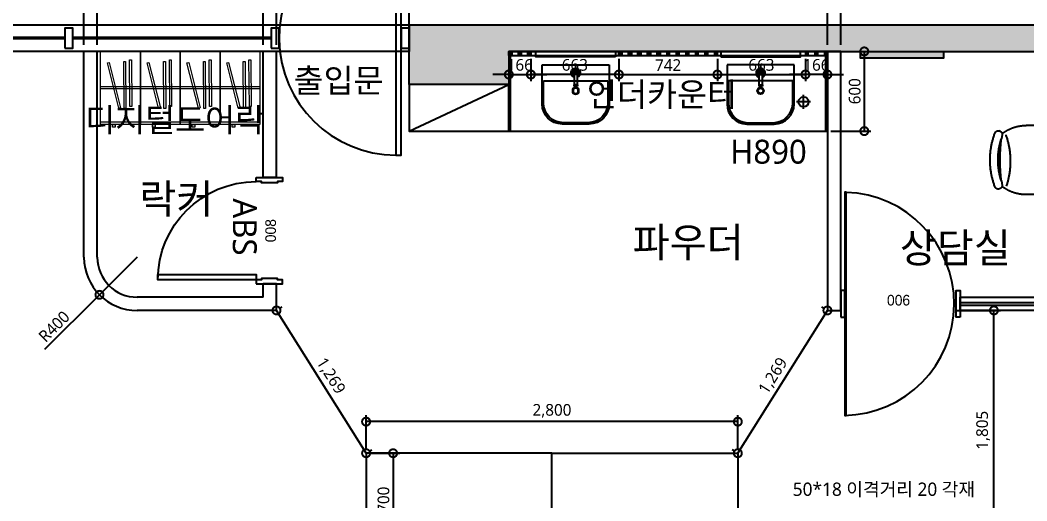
# Model space of a CAD drawing. Extents: x 11477420 to 23072185, y -28506554 to -14238804.
# Drawn here: x 11521715 to 11529298, y -14251668 to -14248049 of the extents above; entities that cross this region are included whole.
import ezdxf
from ezdxf.enums import TextEntityAlignment as Align

# ---------------------------------------------------------------- set-up
doc = ezdxf.new("R2010")
doc.units = 0
doc.header["$LTSCALE"] = 50
doc.header["$MEASUREMENT"] = 0
doc.linetypes.add('HIDDEN1', pattern=[1.1, 0.7, -0.4])
doc.layers.get('0').update_dxf_attribs({"linetype": 'CONTINUOUS'})
doc.layers.get('DEFPOINTS').update_dxf_attribs({"linetype": 'CONTINUOUS'})
for name, color, linetype in [('03-TEXT', 3, 'CONTINUOUS'), ('03-WAL NEW', 3, 'CONTINUOUS'), ('04_FUR', 6, 'CONTINUOUS'), ('07-DIM WAL', 5, 'CONTINUOUS'), ('1.천장.벽체선(내벽)', 3, 'CONTINUOUS'), ('2.글자선', 60, 'CONTINUOUS'), ('2CONTINUOUS', 2, 'CONTINUOUS'), ('3 가구-붙박이', 6, 'CONTINUOUS'), ('3.기호.계단선', 30, 'CONTINUOUS'), ('5.창호', 4, 'CONTINUOUS'), ('8.패턴선', 8, 'CONTINUOUS'), ('C-WIN', 4, 'CONTINUOUS'), ('CO-BATH', 6, 'CONTINUOUS'), ('CO-DO-FR', 7, 'CONTINUOUS'), ('CO-DOOR', 8, 'CONTINUOUS'), ('CO-FURB', 6, 'CONTINUOUS')]:
    doc.layers.add(name, color=color, linetype=linetype)
doc.layers.add('Arch', color=8, linetype='CONTINUOUS', lineweight=0)
doc.styles.add('DAWIN', font='NanumSquareR.ttf')
doc.styles.add('W-TEXT2', font='Dotum.ttf')
doc.styles.add('맑은 고딕', font='malgun.ttf')
doc.linetypes.add('BATTING', pattern='A,0.00254,-2.54,[134,ltypeshp.shx,S=2.54,R=0,X=-2.54,Y=0],-5.08,[134,ltypeshp.shx,S=2.54,R=180,X=2.54,Y=0],-2.54', length=10.16254)
doc.dimstyles.new('40', dxfattribs={"dimscale": 40, "dimtxt": 2.2, "dimasz": 3, "dimexe": 1.25, "dimexo": 0.625, "dimtad": 1, "dimdec": 0, "dimzin": 0, "dimdsep": 46, "dimlunit": 6, "dimtxsty": 'DAWIN', "dimblk1": 'DOTSMALL', "dimblk2": 'DOTSMALL', "dimsah": 1, "dimcen": 0.001, "dimclrd": 1, "dimclre": 1, "dimclrt": 3, "dimadec": 0, "dimazin": 0, "dimtfac": 1, "dimtdec": 0, "dimtix": 1, "dimtmove": 2, "dimatfit": 3, "dimldrblk": 'DOTSMALL', "dimfxl": 0, "dimtolj": 1, "dimtzin": 0, "dimarcsym": 0})
doc.dimstyles.new('80', dxfattribs={"dimscale": 80, "dimtxt": 2.2, "dimasz": 3, "dimexe": 1.25, "dimexo": 0.625, "dimtad": 1, "dimdec": 0, "dimzin": 0, "dimdsep": 46, "dimlunit": 6, "dimtxsty": 'DAWIN', "dimblk1": 'DOTSMALL', "dimblk2": 'DOTSMALL', "dimsah": 1, "dimcen": 0.001, "dimclrd": 1, "dimclre": 1, "dimclrt": 3, "dimadec": 0, "dimazin": 0, "dimtfac": 1, "dimtdec": 0, "dimtix": 1, "dimtmove": 2, "dimatfit": 3, "dimldrblk": 'DOTSMALL', "dimfxl": 0, "dimtolj": 1, "dimtzin": 0, "dimarcsym": 0})

# ---------------------------------------------------------------- blocks, each defined once
blk = doc.blocks.new('flooor')
at = {"layer": '3.기호.계단선', "ltscale": 30}
h = blk.add_hatch(color=256, dxfattribs=at)
h.dxf.hatch_style = 1
h.paths.add_polyline_path([(11502506.8, -14177741.8), (11503131.8, -14177741.8), (11503131.8, -14177791.8), (11502506.8, -14177791.8)])
at = {"layer": '8.패턴선', "ltscale": 30}
h = blk.add_hatch(color=256, dxfattribs=at)
h.dxf.hatch_style = 1
h.paths.add_polyline_path([(11507656.8, -14172891.8), (11491856.8, -14172891.8), (11491856.8, -14188496.8), (11492056.8, -14188496.8), (11492056.8, -14187881.8), (11492216.8, -14187881.8), (11492216.8, -14187096.8), (11492056.8, -14187096.8), (11492056.8, -14177741.8), (11494956.8, -14177741.8), (11494956.8, -14177541.8), (11492056.8, -14177541.8), (11492056.8, -14173091.8), (11494756.8, -14173091.8), (11494756.8, -14176541.8), (11494956.8, -14176541.8), (11494956.8, -14173091.8), (11500056.8, -14173091.8), (11500056.8, -14176141.8), (11500256.8, -14176141.8), (11500256.8, -14173091.8), (11503456.8, -14173091.8), (11503456.8, -14176141.8), (11503656.8, -14176141.8), (11503656.8, -14175391.8), (11504256.8, -14175391.8), (11504256.8, -14175302.3), (11504246.8, -14175302.3), (11504246.8, -14175262.3), (11504256.8, -14175191.8), (11503656.8, -14175191.8), (11503656.8, -14173091.8), (11505856.8, -14173091.8), (11505856.8, -14175191.8), (11505256.8, -14175191.8), (11505256.8, -14175262.3), (11505266.8, -14175262.3), (11505266.8, -14175316.8), (11505256.8, -14175316.8), (11505256.8, -14175391.8), (11506056.8, -14175391.8), (11506056.8, -14174691.8), (11509204.8, -14174691.8), (11509204.8, -14174491.8), (11506056.8, -14174491.8), (11506056.8, -14173091.8), (11507656.8, -14173091.8)])
h.paths.add_polyline_path([(11499856.8, -14177741.8), (11504356.8, -14177741.8), (11504356.8, -14177541.8), (11499106.8, -14177541.8), (11499106.8, -14177566.8), (11499106.8, -14177716.8), (11499106.8, -14177741.8), (11499106.8, -14177991.8), (11499856.8, -14177991.8)], flags=17)
h.paths.add_polyline_path([(11506056.8, -14177541.8), (11505856.8, -14177541.8), (11505356.8, -14177541.8), (11505356.8, -14177741.8), (11505356.8, -14177941.8), (11506056.8, -14177941.8)], flags=17)
h.paths.add_polyline_path([(11512534.8, -14172891.8), (11511656.8, -14172891.8), (11511656.8, -14173091.8), (11511656.8, -14173691.8), (11512334.8, -14173691.8), (11512334.8, -14174491.8), (11511854.8, -14174491.8), (11511854.8, -14174691.8), (11512334.8, -14174691.8), (11512334.8, -14174791.8), (11512534.8, -14174791.8)])
h.paths.add_polyline_path([(11512534.8, -14175641.8), (11512384.8, -14175641.8), (11512334.8, -14175641.8), (11512334.8, -14176391.8), (11512534.8, -14176391.8)])
h.paths.add_polyline_path([(11512534.8, -14176941.8), (11512384.8, -14176941.8), (11512334.8, -14176941.8), (11512334.8, -14177100.8), (11511772.8, -14177100.8), (11511772.8, -14177941.8), (11512334.8, -14177941.8), (11512334.8, -14178041.8), (11512534.8, -14178041.8)])
h.paths.add_polyline_path([(11512534.8, -14179271.8), (11512384.8, -14179271.8), (11512334.8, -14179271.8), (11512334.8, -14179836.8), (11512534.8, -14179836.8)])
h.paths.add_polyline_path([(11512256.8, -14184446.8), (11511656.8, -14184446.8), (11511656.8, -14185146.8), (11512256.8, -14185146.8)])
h.paths.add_polyline_path([(11507213.8, -14187066.8), (11506733.8, -14187066.8), (11506733.8, -14187846.8), (11507213.8, -14187846.8)], flags=17)
h.paths.add_polyline_path([(11499706.8, -14186781.8), (11499221.8, -14186781.8), (11499221.8, -14187556.8), (11499706.8, -14187556.8)], flags=17)
at = {"ltscale": 30}
for p, q in [((11502076.8, -14178174.3), (11502076.8, -14178069.3)), ((11502129.3, -14178121.8), (11502024.3, -14178121.8))]:
    blk.add_line(p, q, dxfattribs=at)
blk.add_circle((11502076.8, -14178121.8), 37.5, dxfattribs=at)
at = {"layer": '2CONTINUOUS', "ltscale": 30}
for p, q in [((11499106.8, -14177541.8), (11504356.8, -14177541.8)), ((11499856.8, -14177741.8), (11504356.8, -14177741.8))]:
    blk.add_line(p, q, dxfattribs=at)
blk.add_lwpolyline([(11499856.8, -14177741.8), (11499856.8, -14177991.8), (11499106.8, -14177991.8), (11499106.8, -14177541.8)], dxfattribs=at)
at = {"layer": '3.기호.계단선', "ltscale": 30}
blk.add_lwpolyline([(11502506.8, -14177741.8), (11503131.8, -14177741.8), (11503131.8, -14177791.8), (11502506.8, -14177791.8), (11502506.8, -14177741.8)], dxfattribs=at)
at = {"layer": 'C-WIN', "ltscale": 30}
for p, q in [((11496511.8, -14177636.8), (11495016.8, -14177636.8)), ((11496511.8, -14177646.8), (11495016.8, -14177646.8)), ((11498066.8, -14177636.8), (11496571.8, -14177636.8)), ((11498066.8, -14177646.8), (11496571.8, -14177646.8))]:
    blk.add_line(p, q, dxfattribs=at)
for points in [[(11494956.8, -14177541.8), (11499106.8, -14177541.8), (11499106.8, -14177741.8), (11494956.8, -14177741.8)], [(11496511.8, -14177716.8), (11496571.8, -14177716.8), (11496571.8, -14177566.8), (11496511.8, -14177566.8)], [(11498066.8, -14177716.8), (11498126.8, -14177716.8), (11498126.8, -14177566.8), (11498066.8, -14177566.8)], [(11499046.8, -14177716.8), (11499106.8, -14177716.8), (11499106.8, -14177566.8), (11499046.8, -14177566.8)]]:
    blk.add_lwpolyline(points, close=True, dxfattribs=at)
at = {"layer": 'CO-DOOR'}
blk.add_lwpolyline([(11499006.8, -14176761.8), (11499006.8, -14178521.8), (11499046.8, -14178521.8), (11499046.8, -14176761.8)], close=True, dxfattribs=at)
blk.add_arc((11499007, -14177641.6), 880.2, 91.57331, 269.9892, dxfattribs=at)
blk = doc.blocks.new('arrttt')
at = {"layer": 'Arch', "color": 6}
for p, q in [((883190.8, 53558.7), (882890.8, 53558.7)), ((882890.8, 53558.7), (882890.8, 53008.7)), ((883190.8, 53008.7), (883190.8, 53558.7)), ((882958.9, 53496.3), (882955.8, 53144.1)), ((882972.9, 53496.2), (882958.9, 53496.3)), ((882969.8, 53144), (882972.9, 53496.2)), ((883002.8, 53482.1), (882999.7, 53130)), ((883016.8, 53482), (883002.8, 53482.1)), ((883013.7, 53129.9), (883016.8, 53482)), ((883126.4, 53476.3), (883040, 53134.9)), ((883053.6, 53131.5), (883140, 53472.9)), ((883140, 53472.9), (883126.4, 53476.3)), ((882890.8, 53291.2), (883190.8, 53291.2)), ((882890.8, 53276.2), (883190.8, 53276.2)), ((882955.8, 53144.1), (882969.8, 53144)), ((882999.7, 53130), (883013.7, 53129.9)), ((883040, 53134.9), (883053.6, 53131.5)), ((883190.8, 53028.7), (882890.8, 53028.7)), ((882890.8, 53008.7), (883190.8, 53008.7)), ((883100.8, 53008.7), (883080.8, 53008.7)), ((883080.8, 53008.7), (883080.8, 52988.7)), ((883100.8, 52988.7), (883100.8, 53008.7)), ((883080.8, 52988.7), (883100.8, 52988.7))]:
    blk.add_line(p, q, dxfattribs=at)
blk = doc.blocks.new('B-003')
blk.add_line((0, 0), (0, -65))
at = {"layer": 'CO-BATH'}
for p, q in [((-252.5, 0), (-252.5, -295)), ((252.5, 0), (-252.5, 0)), ((252.5, -295), (252.5, 0)), ((-102.5, -445), (102.5, -445))]:
    blk.add_line(p, q, dxfattribs=at)
at = {"layer": 'CO-BATH', "color": 8}
for p, q in [((-12.5, -60), (-12.5, -150.5)), ((12.5, -60), (12.5, -150.5)), ((-242.5, -120), (-242.5, -285)), ((242.5, -120), (-242.5, -120)), ((-13.5, -150.5), (-13.5, -155.5)), ((13.5, -150.5), (13.5, -155.5)), ((242.5, -285), (242.5, -120)), ((-14.5, -155.5), (-14.5, -160.5)), ((-14.5, -160.5), (14.5, -160.5)), ((14.5, -155.5), (14.5, -160.5)), ((-92.5, -435), (92.5, -435))]:
    blk.add_line(p, q, dxfattribs=at)
at = {"layer": 'CO-BATH', "color": 251}
for p, q in [((-13.5, -150.5), (13.5, -150.5)), ((-14.5, -155.5), (14.5, -155.5))]:
    blk.add_line(p, q, dxfattribs=at)
at = {"layer": 'CO-BATH', "color": 8}
blk.add_circle((0, -195), 25, dxfattribs=at)
at = {"layer": 'CO-BATH', "color": 251}
blk.add_circle((0, -195), 20, dxfattribs=at)
at = {"layer": 'CO-BATH', "color": 8}
for centre, radius, start, end in [((0, -60), 35, 290.92481, 249.07514), ((0, -60), 12.5, 359.99998, 179.99998), ((-92.5, -285), 150, 180, 270), ((92.5, -285), 150, 270, 0)]:
    blk.add_arc(centre, radius, start, end, dxfattribs=at)
at = {"layer": 'CO-BATH', "color": 251}
for radius, start, end in [(30, 294.62429, 245.37566), (25, 299.99998, 239.99998), (18, 313.98294, 226.01701)]:
    blk.add_arc((0, -60), radius, start, end, dxfattribs=at)
at = {"layer": 'CO-BATH'}
for centre, start, end in [((-102.5, -295), 180, 270), ((102.5, -295), 270, 0)]:
    blk.add_arc(centre, 150, start, end, dxfattribs=at)
blk = doc.blocks.new('D-401')
at = {"layer": 'CO-DO-FR'}
for points in [[(0, 200), (30, 200), (30, 0), (0, 0)], [(900, 200), (870, 200), (870, 0), (900, 0)]]:
    blk.add_lwpolyline(points, close=True, dxfattribs=at)
at = {"layer": 'CO-DOOR'}
blk.add_lwpolyline([(860, 940), (860, -740), (870, -740), (870, 940)], close=True, dxfattribs=at)
blk.add_arc((884.8, 100.4), 839.8, 91.00823, 268.3093, dxfattribs=at)
at = {"layer": '2.글자선', "style": 'W-TEXT2'}
blk.add_text('900', height=80, dxfattribs=at).set_placement((464.3, 72.8), align=Align.MIDDLE_CENTER)
blk = doc.blocks.new('_DOTSMALL')
at = {"color": 0, "linetype": 'ByBlock', "const_width": 0.5}
blk.add_lwpolyline([(-0.0625, 0, 1), (0.0625, 0, 1)], format="xyb", close=True, dxfattribs=at)
blk = doc.blocks.new('*D78')
at = {"layer": '07-DIM WAL', "color": 1, "lineweight": -2, "ltscale": 30}
for p, q in [((11520696.1, -14248234.4), (11520696.1, -14247184.4)), ((11522196.1, -14248234.4), (11522196.1, -14247184.4)), ((11520696.1, -14247284.4), (11522196.1, -14247284.4))]:
    blk.add_line(p, q, dxfattribs=at)
at = {"layer": 'DEFPOINTS', "color": 0, "ltscale": 30}
for p in [(11522196.1, -14247284.4), (11520696.1, -14248284.4), (11522196.1, -14248284.4)]:
    blk.add_point(p, dxfattribs=at)
at = {"layer": '07-DIM WAL', "color": 1, "lineweight": -2, "ltscale": 30, "xscale": 240, "yscale": 240, "zscale": 240, "rotation": 180}
blk.add_blockref('_DOTSMALL', (11520696.1, -14247284.4), dxfattribs=at)
at = {"layer": '07-DIM WAL', "color": 1, "lineweight": -2, "ltscale": 30, "xscale": 240, "yscale": 240, "zscale": 240}
blk.add_blockref('_DOTSMALL', (11522196.1, -14247284.4), dxfattribs=at)
at = {"layer": '07-DIM WAL', "color": 3, "ltscale": 30, "insert": (11521446.1, -14247122.9), "char_height": 176, "attachment_point": 5, "style": 'DAWIN'}
blk.add_mtext('\\A1;1,500', dxfattribs=at)
blk = doc.blocks.new('D-002')
at = {"layer": 'CO-DO-FR'}
for points in [[(0, 200), (0, 0), (30, 0), (30, 40), (40, 40), (40, 160), (30, 160), (30, 200), (0, 200)], [(800, 200), (800, 0), (770, 0), (770, 40), (760, 40), (760, 160), (770, 160), (770, 200), (800, 200)]]:
    blk.add_lwpolyline(points, close=True, dxfattribs=at)
at = {"layer": 'CO-DOOR'}
blk.add_lwpolyline([(730, 940), (730, 200), (770, 200), (770, 940)], close=True, dxfattribs=at)
blk.add_arc((770, 200), 740, 90, 180, dxfattribs=at)
at = {"layer": '2.글자선', "style": 'W-TEXT2'}
blk.add_text('800', height=80, dxfattribs=at).set_placement((399.6, 90.6), align=Align.MIDDLE_CENTER)
blk = doc.blocks.new('*D131')
at = {"layer": '07-DIM WAL', "color": 1, "lineweight": -2, "ltscale": 30}
for p in [(11522596.1, -14249834.4), (11521901.7, -14250526.3)]:
    blk.add_line(p, (11522312.7, -14250116.8), dxfattribs=at)
at = {"layer": 'DEFPOINTS', "color": 0, "ltscale": 30}
for p in [(11522596.1, -14249834.4), (11522312.7, -14250116.8)]:
    blk.add_point(p, dxfattribs=at)
at = {"layer": '07-DIM WAL', "color": 1, "lineweight": -2, "ltscale": 30, "xscale": 120, "yscale": 120, "zscale": 120, "rotation": 44.89810411077389}
blk.add_blockref('_DOTSMALL', (11522312.7, -14250116.8), dxfattribs=at)
at = {"layer": '07-DIM WAL', "color": 3, "ltscale": 30, "insert": (11521971.4, -14250355.2), "char_height": 88, "attachment_point": 5, "rotation": 44.8981, "style": 'DAWIN'}
blk.add_mtext('\\A1;R400', dxfattribs=at)
blk = doc.blocks.new('*D141')
at = {"layer": '07-DIM WAL', "color": 1, "lineweight": -2, "ltscale": 30}
for p, q in [((11527821.1, -14248284.4), (11528123.7, -14248284.4)), ((11528073.7, -14248284.4), (11528073.7, -14248884.4)), ((11527821.1, -14248884.4), (11528123.7, -14248884.4))]:
    blk.add_line(p, q, dxfattribs=at)
at = {"layer": 'DEFPOINTS', "color": 0, "ltscale": 30}
for p in [(11527796.1, -14248284.4), (11527796.1, -14248884.4), (11528073.7, -14248884.4)]:
    blk.add_point(p, dxfattribs=at)
at = {"layer": '07-DIM WAL', "color": 1, "lineweight": -2, "ltscale": 30, "xscale": 120, "yscale": 120, "zscale": 120}
for p, rotation in [((11528073.7, -14248284.4), 90), ((11528073.7, -14248884.4), 270)]:
    blk.add_blockref('_DOTSMALL', p, dxfattribs=dict(at, rotation=rotation))
at = {"layer": '07-DIM WAL', "color": 3, "ltscale": 30, "insert": (11528001.7, -14248584.4), "char_height": 88, "attachment_point": 5, "rotation": 90, "style": 'DAWIN'}
blk.add_mtext('\\A1;600', dxfattribs=at)
blk = doc.blocks.new('chair-1')
at = {"layer": 'CO-FURB', "color": 0, "linetype": 'HIDDEN1', "ltscale": 100}
for p, q in [((308122.2, 66173.3), (308120.7, 66178.1)), ((308556.5, 66173.3), (308558, 66178.1)), ((308079.7, 65724.1), (308079.7, 65974.1)), ((308601, 65724.1), (308601, 65974.1)), ((308551, 65674.1), (308129.7, 65674.1))]:
    blk.add_line(p, q, dxfattribs=at)
for centre, radius, start, end in [((308144.6, 66185.5), 25, 102.05247, 197.26838), ((308339.4, 65678), 568.4, 69.39675, 110.60325), ((308534.2, 66185.5), 25, 342.73162, 77.94753), ((308379.7, 65974.1), 300, 142.63137, 180), ((308146.1, 66180.7), 25, 197.26838, 281.9556), ((308348.9, 66685.2), 591, 250.36564, 288.43495), ((308139.8, 66323.4), 167.6, 273.92441, 284.22792), ((308339.4, 65678), 508.4, 71.84531, 108.15469), ((308339.4, 64860.8), 1309.8, 83.05446, 96.94554), ((308539, 66323.4), 167.6, 255.77208, 266.07559), ((308532.7, 66180.7), 25, 258.0444, 342.73162), ((308301, 65974.1), 300, 0, 37.46395), ((308129.7, 65724.1), 50, 180, 270), ((308551, 65724.1), 50, 270, 0)]:
    blk.add_arc(centre, radius, start, end, dxfattribs=at)
blk = doc.blocks.new('*D155')
at = {"layer": '07-DIM WAL', "color": 1, "lineweight": -2, "ltscale": 30}
for p, q in [((11522196.1, -14248234.4), (11522196.1, -14247184.4)), ((11522296.1, -14248234.4), (11522296.1, -14247184.4)), ((11522196.1, -14247284.4), (11521956.1, -14247284.4)), ((11522196.1, -14247284.4), (11522296.1, -14247284.4)), ((11522296.1, -14247284.4), (11522536.1, -14247284.4))]:
    blk.add_line(p, q, dxfattribs=at)
at = {"layer": 'DEFPOINTS', "color": 0, "ltscale": 30}
for p in [(11522296.1, -14247284.4), (11522196.1, -14248284.4), (11522296.1, -14248284.4)]:
    blk.add_point(p, dxfattribs=at)
at = {"layer": '07-DIM WAL', "color": 1, "lineweight": -2, "ltscale": 30, "xscale": 240, "yscale": 240, "zscale": 240}
blk.add_blockref('_DOTSMALL', (11522196.1, -14247284.4), dxfattribs=at)
at = {"layer": '07-DIM WAL', "color": 1, "lineweight": -2, "ltscale": 30, "xscale": 240, "yscale": 240, "zscale": 240, "rotation": 180}
blk.add_blockref('_DOTSMALL', (11522296.1, -14247284.4), dxfattribs=at)
at = {"layer": '07-DIM WAL', "color": 3, "ltscale": 30, "insert": (11522246.1, -14247140.4), "char_height": 176, "attachment_point": 5, "style": 'DAWIN'}
blk.add_mtext('\\A1;100', dxfattribs=at)
blk = doc.blocks.new('*D156')
at = {"layer": '07-DIM WAL', "color": 1, "lineweight": -2, "ltscale": 30}
for p, q in [((11522296.1, -14248234.4), (11522296.1, -14247184.4)), ((11523546.1, -14248234.4), (11523546.1, -14247184.4)), ((11522296.1, -14247284.4), (11523546.1, -14247284.4))]:
    blk.add_line(p, q, dxfattribs=at)
at = {"layer": 'DEFPOINTS', "color": 0, "ltscale": 30}
for p in [(11523546.1, -14247284.4), (11522296.1, -14248284.4), (11523546.1, -14248284.4)]:
    blk.add_point(p, dxfattribs=at)
at = {"layer": '07-DIM WAL', "color": 1, "lineweight": -2, "ltscale": 30, "xscale": 240, "yscale": 240, "zscale": 240, "rotation": 180}
blk.add_blockref('_DOTSMALL', (11522296.1, -14247284.4), dxfattribs=at)
at = {"layer": '07-DIM WAL', "color": 1, "lineweight": -2, "ltscale": 30, "xscale": 240, "yscale": 240, "zscale": 240}
blk.add_blockref('_DOTSMALL', (11523546.1, -14247284.4), dxfattribs=at)
at = {"layer": '07-DIM WAL', "color": 3, "ltscale": 30, "insert": (11522921.1, -14247122.9), "char_height": 176, "attachment_point": 5, "style": 'DAWIN'}
blk.add_mtext('\\A1;1,250', dxfattribs=at)
blk = doc.blocks.new('*D157')
at = {"layer": '07-DIM WAL', "color": 1, "lineweight": -2, "ltscale": 30}
for p, q in [((11523546.1, -14248234.4), (11523546.1, -14247184.4)), ((11523646.1, -14248234.4), (11523646.1, -14247184.4)), ((11523546.1, -14247284.4), (11523306.1, -14247284.4)), ((11523546.1, -14247284.4), (11523646.1, -14247284.4)), ((11523646.1, -14247284.4), (11523886.1, -14247284.4))]:
    blk.add_line(p, q, dxfattribs=at)
at = {"layer": 'DEFPOINTS', "color": 0, "ltscale": 30}
for p in [(11523646.1, -14247284.4), (11523546.1, -14248284.4), (11523646.1, -14248284.4)]:
    blk.add_point(p, dxfattribs=at)
at = {"layer": '07-DIM WAL', "color": 1, "lineweight": -2, "ltscale": 30, "xscale": 240, "yscale": 240, "zscale": 240}
blk.add_blockref('_DOTSMALL', (11523546.1, -14247284.4), dxfattribs=at)
at = {"layer": '07-DIM WAL', "color": 1, "lineweight": -2, "ltscale": 30, "xscale": 240, "yscale": 240, "zscale": 240, "rotation": 180}
blk.add_blockref('_DOTSMALL', (11523646.1, -14247284.4), dxfattribs=at)
at = {"layer": '07-DIM WAL', "color": 3, "ltscale": 30, "insert": (11523596.1, -14247140.4), "char_height": 176, "attachment_point": 5, "style": 'DAWIN'}
blk.add_mtext('\\A1;100', dxfattribs=at)
blk = doc.blocks.new('*D158')
at = {"layer": '07-DIM WAL', "color": 1, "lineweight": -2, "ltscale": 30}
for p, q in [((11523646.1, -14248234.4), (11523646.1, -14247184.4)), ((11524646.1, -14248234.4), (11524646.1, -14247184.4)), ((11523646.1, -14247284.4), (11524646.1, -14247284.4))]:
    blk.add_line(p, q, dxfattribs=at)
at = {"layer": 'DEFPOINTS', "color": 0, "ltscale": 30}
for p in [(11524646.1, -14247284.4), (11523646.1, -14248284.4), (11524646.1, -14248284.4)]:
    blk.add_point(p, dxfattribs=at)
at = {"layer": '07-DIM WAL', "color": 1, "lineweight": -2, "ltscale": 30, "xscale": 240, "yscale": 240, "zscale": 240, "rotation": 180}
blk.add_blockref('_DOTSMALL', (11523646.1, -14247284.4), dxfattribs=at)
at = {"layer": '07-DIM WAL', "color": 1, "lineweight": -2, "ltscale": 30, "xscale": 240, "yscale": 240, "zscale": 240}
blk.add_blockref('_DOTSMALL', (11524646.1, -14247284.4), dxfattribs=at)
at = {"layer": '07-DIM WAL', "color": 3, "ltscale": 30, "insert": (11524146.1, -14247122.9), "char_height": 176, "attachment_point": 5, "style": 'DAWIN'}
blk.add_mtext('\\A1;1,000', dxfattribs=at)
blk = doc.blocks.new('*D159')
at = {"layer": '07-DIM WAL', "color": 1, "lineweight": -2, "ltscale": 30}
for p, q in [((11524646.1, -14248234.4), (11524646.1, -14247184.4)), ((11527796.1, -14248234.4), (11527796.1, -14247184.4)), ((11524646.1, -14247284.4), (11527796.1, -14247284.4))]:
    blk.add_line(p, q, dxfattribs=at)
at = {"layer": 'DEFPOINTS', "color": 0, "ltscale": 30}
for p in [(11527796.1, -14247284.4), (11524646.1, -14248284.4), (11527796.1, -14248284.4)]:
    blk.add_point(p, dxfattribs=at)
at = {"layer": '07-DIM WAL', "color": 1, "lineweight": -2, "ltscale": 30, "xscale": 240, "yscale": 240, "zscale": 240, "rotation": 180}
blk.add_blockref('_DOTSMALL', (11524646.1, -14247284.4), dxfattribs=at)
at = {"layer": '07-DIM WAL', "color": 1, "lineweight": -2, "ltscale": 30, "xscale": 240, "yscale": 240, "zscale": 240}
blk.add_blockref('_DOTSMALL', (11527796.1, -14247284.4), dxfattribs=at)
at = {"layer": '07-DIM WAL', "color": 3, "ltscale": 30, "insert": (11526221.1, -14247122.9), "char_height": 176, "attachment_point": 5, "style": 'DAWIN'}
blk.add_mtext('\\A1;3,150', dxfattribs=at)
blk = doc.blocks.new('*D160')
at = {"layer": '07-DIM WAL', "color": 1, "lineweight": -2, "ltscale": 30}
for p, q in [((11527796.1, -14248234.4), (11527796.1, -14247184.4)), ((11527896.1, -14248234.4), (11527896.1, -14247184.4)), ((11527796.1, -14247284.4), (11527556.1, -14247284.4)), ((11527796.1, -14247284.4), (11527896.1, -14247284.4)), ((11527896.1, -14247284.4), (11528136.1, -14247284.4))]:
    blk.add_line(p, q, dxfattribs=at)
at = {"layer": 'DEFPOINTS', "color": 0, "ltscale": 30}
for p in [(11527896.1, -14247284.4), (11527796.1, -14248284.4), (11527896.1, -14248284.4)]:
    blk.add_point(p, dxfattribs=at)
at = {"layer": '07-DIM WAL', "color": 1, "lineweight": -2, "ltscale": 30, "xscale": 240, "yscale": 240, "zscale": 240}
blk.add_blockref('_DOTSMALL', (11527796.1, -14247284.4), dxfattribs=at)
at = {"layer": '07-DIM WAL', "color": 1, "lineweight": -2, "ltscale": 30, "xscale": 240, "yscale": 240, "zscale": 240, "rotation": 180}
blk.add_blockref('_DOTSMALL', (11527896.1, -14247284.4), dxfattribs=at)
at = {"layer": '07-DIM WAL', "color": 3, "ltscale": 30, "insert": (11527846.1, -14247140.4), "char_height": 176, "attachment_point": 5, "style": 'DAWIN'}
blk.add_mtext('\\A1;100', dxfattribs=at)
blk = doc.blocks.new('*D161')
at = {"layer": '07-DIM WAL', "color": 1, "lineweight": -2, "ltscale": 30}
for p, q in [((11527896.1, -14248234.4), (11527896.1, -14247184.4)), ((11531496.1, -14248584.4), (11531496.1, -14247184.4)), ((11527896.1, -14247284.4), (11531496.1, -14247284.4))]:
    blk.add_line(p, q, dxfattribs=at)
at = {"layer": 'DEFPOINTS', "color": 0, "ltscale": 30}
for p in [(11531496.1, -14247284.4), (11527896.1, -14248284.4), (11531496.1, -14248634.4)]:
    blk.add_point(p, dxfattribs=at)
at = {"layer": '07-DIM WAL', "color": 1, "lineweight": -2, "ltscale": 30, "xscale": 240, "yscale": 240, "zscale": 240, "rotation": 180}
blk.add_blockref('_DOTSMALL', (11527896.1, -14247284.4), dxfattribs=at)
at = {"layer": '07-DIM WAL', "color": 1, "lineweight": -2, "ltscale": 30, "xscale": 240, "yscale": 240, "zscale": 240}
blk.add_blockref('_DOTSMALL', (11531496.1, -14247284.4), dxfattribs=at)
at = {"layer": '07-DIM WAL', "color": 3, "ltscale": 30, "insert": (11529696.1, -14247122.9), "char_height": 176, "attachment_point": 5, "style": 'DAWIN'}
blk.add_mtext('\\A1;3,600', dxfattribs=at)
blk = doc.blocks.new('*D162')
at = {"layer": '07-DIM WAL', "color": 1, "lineweight": -2, "ltscale": 30}
for p, q in [((11528763.1, -14250234.4), (11529099.9, -14250234.4)), ((11529049.9, -14252039.4), (11529049.9, -14250234.4)), ((11528763.1, -14252039.4), (11529099.9, -14252039.4))]:
    blk.add_line(p, q, dxfattribs=at)
at = {"layer": 'DEFPOINTS', "color": 0, "ltscale": 30}
for p in [(11528738.1, -14250234.4), (11529049.9, -14250234.4), (11528738.1, -14252039.4)]:
    blk.add_point(p, dxfattribs=at)
at = {"layer": '07-DIM WAL', "color": 1, "lineweight": -2, "ltscale": 30, "xscale": 120, "yscale": 120, "zscale": 120}
for p, rotation in [((11529049.9, -14250234.4), 90), ((11529049.9, -14252039.4), 270)]:
    blk.add_blockref('_DOTSMALL', p, dxfattribs=dict(at, rotation=rotation))
at = {"layer": '07-DIM WAL', "color": 3, "ltscale": 30, "insert": (11528969.1, -14251136.9), "char_height": 88, "attachment_point": 5, "rotation": 90, "style": 'DAWIN'}
blk.add_mtext('\\A1;1,805', dxfattribs=at)
blk = doc.blocks.new('*D412')
at = {"layer": '07-DIM WAL', "color": 1, "lineweight": -2, "ltscale": 10}
for p, q in [((11526225.1, -14248339.4), (11526225.1, -14248508.4)), ((11526967.1, -14248339.4), (11526967.1, -14248508.4)), ((11526225.1, -14248458.4), (11526967.1, -14248458.4))]:
    blk.add_line(p, q, dxfattribs=at)
at = {"layer": 'DEFPOINTS', "color": 0, "ltscale": 10}
for p in [(11526225.1, -14248314.4), (11526967.1, -14248314.4), (11526967.1, -14248458.4)]:
    blk.add_point(p, dxfattribs=at)
at = {"layer": '07-DIM WAL', "color": 1, "lineweight": -2, "ltscale": 10, "xscale": 120, "yscale": 120, "zscale": 120, "rotation": 180}
blk.add_blockref('_DOTSMALL', (11526225.1, -14248458.4), dxfattribs=at)
at = {"layer": '07-DIM WAL', "color": 1, "lineweight": -2, "ltscale": 10, "xscale": 120, "yscale": 120, "zscale": 120}
blk.add_blockref('_DOTSMALL', (11526967.1, -14248458.4), dxfattribs=at)
at = {"layer": '07-DIM WAL', "color": 3, "ltscale": 10, "insert": (11526596.1, -14248387.1), "char_height": 88, "attachment_point": 5, "style": 'DAWIN'}
blk.add_mtext('\\A1;742', dxfattribs=at)
blk = doc.blocks.new('*D413')
at = {"layer": '07-DIM WAL', "color": 1, "lineweight": -2, "ltscale": 10}
for p, q in [((11526967.1, -14248339.4), (11526967.1, -14248508.4)), ((11527630.1, -14248339.4), (11527630.1, -14248508.4)), ((11526967.1, -14248458.4), (11527630.1, -14248458.4))]:
    blk.add_line(p, q, dxfattribs=at)
at = {"layer": 'DEFPOINTS', "color": 0, "ltscale": 10}
for p in [(11526967.1, -14248314.4), (11527630.1, -14248314.4), (11527630.1, -14248458.4)]:
    blk.add_point(p, dxfattribs=at)
at = {"layer": '07-DIM WAL', "color": 1, "lineweight": -2, "ltscale": 10, "xscale": 120, "yscale": 120, "zscale": 120, "rotation": 180}
blk.add_blockref('_DOTSMALL', (11526967.1, -14248458.4), dxfattribs=at)
at = {"layer": '07-DIM WAL', "color": 1, "lineweight": -2, "ltscale": 10, "xscale": 120, "yscale": 120, "zscale": 120}
blk.add_blockref('_DOTSMALL', (11527630.1, -14248458.4), dxfattribs=at)
at = {"layer": '07-DIM WAL', "color": 3, "ltscale": 10, "insert": (11527298.6, -14248386.4), "char_height": 88, "attachment_point": 5, "style": 'DAWIN'}
blk.add_mtext('\\A1;663', dxfattribs=at)
blk = doc.blocks.new('*D414')
at = {"layer": '07-DIM WAL', "color": 1, "lineweight": -2, "ltscale": 10}
for p, q in [((11527630.1, -14248339.4), (11527630.1, -14248508.4)), ((11527796.1, -14248339.4), (11527796.1, -14248508.4)), ((11527630.1, -14248458.4), (11527510.1, -14248458.4)), ((11527796.1, -14248458.4), (11527630.1, -14248458.4)), ((11527796.1, -14248458.4), (11527916.1, -14248458.4))]:
    blk.add_line(p, q, dxfattribs=at)
at = {"layer": 'DEFPOINTS', "color": 0, "ltscale": 10}
for p in [(11527630.1, -14248314.4), (11527796.1, -14248314.4), (11527630.1, -14248458.4)]:
    blk.add_point(p, dxfattribs=at)
at = {"layer": '07-DIM WAL', "color": 1, "lineweight": -2, "ltscale": 10, "xscale": 120, "yscale": 120, "zscale": 120}
blk.add_blockref('_DOTSMALL', (11527630.1, -14248458.4), dxfattribs=at)
at = {"layer": '07-DIM WAL', "color": 1, "lineweight": -2, "ltscale": 10, "xscale": 120, "yscale": 120, "zscale": 120, "rotation": 180}
blk.add_blockref('_DOTSMALL', (11527796.1, -14248458.4), dxfattribs=at)
at = {"layer": '07-DIM WAL', "color": 3, "ltscale": 10, "insert": (11527713.1, -14248386.4), "char_height": 88, "attachment_point": 5, "style": 'DAWIN'}
blk.add_mtext('\\A1;166', dxfattribs=at)
blk = doc.blocks.new('*D415')
at = {"layer": '07-DIM WAL', "color": 1, "lineweight": -2, "ltscale": 10}
for p, q in [((11525562.1, -14248339.4), (11525562.1, -14248508.4)), ((11526225.1, -14248339.4), (11526225.1, -14248508.4)), ((11526225.1, -14248458.4), (11525562.1, -14248458.4))]:
    blk.add_line(p, q, dxfattribs=at)
at = {"layer": 'DEFPOINTS', "color": 0, "ltscale": 10}
for p in [(11525562.1, -14248314.4), (11526225.1, -14248314.4), (11525562.1, -14248458.4)]:
    blk.add_point(p, dxfattribs=at)
at = {"layer": '07-DIM WAL', "color": 1, "lineweight": -2, "ltscale": 10, "xscale": 120, "yscale": 120, "zscale": 120, "rotation": 180}
blk.add_blockref('_DOTSMALL', (11525562.1, -14248458.4), dxfattribs=at)
at = {"layer": '07-DIM WAL', "color": 1, "lineweight": -2, "ltscale": 10, "xscale": 120, "yscale": 120, "zscale": 120}
blk.add_blockref('_DOTSMALL', (11526225.1, -14248458.4), dxfattribs=at)
at = {"layer": '07-DIM WAL', "color": 3, "ltscale": 10, "insert": (11525893.6, -14248386.4), "char_height": 88, "attachment_point": 5, "style": 'DAWIN'}
blk.add_mtext('\\A1;663', dxfattribs=at)
blk = doc.blocks.new('*D416')
at = {"layer": '07-DIM WAL', "color": 1, "lineweight": -2, "ltscale": 10}
for p, q in [((11525396.1, -14248339.4), (11525396.1, -14248508.4)), ((11525562.1, -14248339.4), (11525562.1, -14248508.4)), ((11525396.1, -14248458.4), (11525276.1, -14248458.4)), ((11525396.1, -14248458.4), (11525562.1, -14248458.4)), ((11525562.1, -14248458.4), (11525682.1, -14248458.4))]:
    blk.add_line(p, q, dxfattribs=at)
at = {"layer": 'DEFPOINTS', "color": 0, "ltscale": 10}
for p in [(11525396.1, -14248314.4), (11525562.1, -14248314.4), (11525562.1, -14248458.4)]:
    blk.add_point(p, dxfattribs=at)
at = {"layer": '07-DIM WAL', "color": 1, "lineweight": -2, "ltscale": 10, "xscale": 120, "yscale": 120, "zscale": 120}
blk.add_blockref('_DOTSMALL', (11525396.1, -14248458.4), dxfattribs=at)
at = {"layer": '07-DIM WAL', "color": 1, "lineweight": -2, "ltscale": 10, "xscale": 120, "yscale": 120, "zscale": 120, "rotation": 180}
blk.add_blockref('_DOTSMALL', (11525562.1, -14248458.4), dxfattribs=at)
at = {"layer": '07-DIM WAL', "color": 3, "ltscale": 10, "insert": (11525479.1, -14248386.4), "char_height": 88, "attachment_point": 5, "style": 'DAWIN'}
blk.add_mtext('\\A1;166', dxfattribs=at)
blk = doc.blocks.new('*D450')
at = {"layer": '3.기호.계단선', "color": 1, "linetype": 'BATTING', "lineweight": -2, "ltscale": 10}
for p, q in [((11524346.1, -14251309.4), (11524574.4, -14251309.4)), ((11524524.4, -14251309.4), (11524524.4, -14252009.4)), ((11524338.1, -14252009.4), (11524574.4, -14252009.4))]:
    blk.add_line(p, q, dxfattribs=at)
at = {"layer": 'DEFPOINTS', "color": 0, "linetype": 'BATTING', "ltscale": 10}
for p in [(11524321.1, -14251309.4), (11524313.1, -14252009.4), (11524524.4, -14252009.4)]:
    blk.add_point(p, dxfattribs=at)
at = {"layer": '3.기호.계단선', "color": 1, "linetype": 'BATTING', "lineweight": -2, "ltscale": 10, "xscale": 120, "yscale": 120, "zscale": 120}
for p, rotation in [((11524524.4, -14251309.4), 90), ((11524524.4, -14252009.4), 270)]:
    blk.add_blockref('_DOTSMALL', p, dxfattribs=dict(at, rotation=rotation))
at = {"layer": '3.기호.계단선', "color": 3, "linetype": 'BATTING', "ltscale": 10, "insert": (11524452.3, -14251659.4), "char_height": 88, "attachment_point": 5, "rotation": 90, "style": 'DAWIN'}
blk.add_mtext('\\A1;700', dxfattribs=at)
blk = doc.blocks.new('*D451')
at = {"layer": '3.기호.계단선', "color": 1, "linetype": 'BATTING', "lineweight": -2, "ltscale": 10}
for p, q in [((11524321.1, -14251284.4), (11524321.1, -14251021.8)), ((11527121.1, -14251284.4), (11527121.1, -14251021.8)), ((11527121.1, -14251071.8), (11524321.1, -14251071.8))]:
    blk.add_line(p, q, dxfattribs=at)
at = {"layer": 'DEFPOINTS', "color": 0, "linetype": 'BATTING', "ltscale": 10}
for p in [(11524321.1, -14251071.8), (11524321.1, -14251309.4), (11527121.1, -14251309.4)]:
    blk.add_point(p, dxfattribs=at)
at = {"layer": '3.기호.계단선', "color": 1, "linetype": 'BATTING', "lineweight": -2, "ltscale": 10, "xscale": 120, "yscale": 120, "zscale": 120, "rotation": 180}
blk.add_blockref('_DOTSMALL', (11524321.1, -14251071.8), dxfattribs=at)
at = {"layer": '3.기호.계단선', "color": 1, "linetype": 'BATTING', "lineweight": -2, "ltscale": 10, "xscale": 120, "yscale": 120, "zscale": 120}
blk.add_blockref('_DOTSMALL', (11527121.1, -14251071.8), dxfattribs=at)
at = {"layer": '3.기호.계단선', "color": 3, "linetype": 'BATTING', "ltscale": 10, "insert": (11525721.1, -14250991), "char_height": 88, "attachment_point": 5, "style": 'DAWIN'}
blk.add_mtext('\\A1;2,800', dxfattribs=at)
blk = doc.blocks.new('*D452')
at = {"layer": '3.기호.계단선', "color": 1, "linetype": 'BATTING', "lineweight": -2, "ltscale": 10}
for p, q in [((11527774.9, -14250221.2), (11527753.7, -14250207.9)), ((11527121.1, -14251309.4), (11527796.1, -14250234.4)), ((11527099.9, -14251296.2), (11527078.7, -14251282.9))]:
    blk.add_line(p, q, dxfattribs=at)
at = {"layer": 'DEFPOINTS', "color": 0, "linetype": 'BATTING', "ltscale": 10}
for p in [(11527796.1, -14250234.4), (11527796.1, -14250234.4), (11527121.1, -14251309.4)]:
    blk.add_point(p, dxfattribs=at)
at = {"layer": '3.기호.계단선', "color": 1, "linetype": 'BATTING', "lineweight": -2, "ltscale": 10, "xscale": 120, "yscale": 120, "zscale": 120}
for p, rotation in [((11527796.1, -14250234.4), 57.87500156002314), ((11527121.1, -14251309.4), 237.8750015600231)]:
    blk.add_blockref('_DOTSMALL', p, dxfattribs=dict(at, rotation=rotation))
at = {"layer": '3.기호.계단선', "color": 3, "linetype": 'BATTING', "ltscale": 10, "insert": (11527390.2, -14250729), "char_height": 88, "attachment_point": 5, "rotation": 57.875, "style": 'DAWIN'}
blk.add_mtext('\\A1;1,269', dxfattribs=at)
blk = doc.blocks.new('*D453')
at = {"layer": '3.기호.계단선', "color": 1, "linetype": 'BATTING', "lineweight": -2, "ltscale": 10}
for p, q in [((11523667.2, -14250221.2), (11523688.4, -14250207.9)), ((11524321.1, -14251309.4), (11523646.1, -14250234.4)), ((11524342.2, -14251296.2), (11524363.4, -14251282.9))]:
    blk.add_line(p, q, dxfattribs=at)
at = {"layer": 'DEFPOINTS', "color": 0, "linetype": 'BATTING', "ltscale": 10}
for p in [(11523646.1, -14250234.4), (11523646.1, -14250234.4), (11524321.1, -14251309.4)]:
    blk.add_point(p, dxfattribs=at)
at = {"layer": '3.기호.계단선', "color": 1, "linetype": 'BATTING', "lineweight": -2, "ltscale": 10, "xscale": 120, "yscale": 120, "zscale": 120}
for p, rotation in [((11523646.1, -14250234.4), 122.1249984398609), ((11524321.1, -14251309.4), 302.1249984398609)]:
    blk.add_blockref('_DOTSMALL', p, dxfattribs=dict(at, rotation=rotation))
at = {"layer": '3.기호.계단선', "color": 3, "linetype": 'BATTING', "ltscale": 10, "insert": (11524052, -14250729), "char_height": 88, "attachment_point": 5, "rotation": 302.125, "style": 'DAWIN'}
blk.add_mtext('\\A1;1,269', dxfattribs=at)

msp = doc.modelspace()

# ---------------------------------------------------------------- linework, layer by layer
at = {"layer": '03-WAL NEW', "ltscale": 10, "const_width": 22}
for points in [[(11525407.1, -14248284.4), (11525407.1, -14248314.4)], [(11525479.1, -14248284.4), (11525479.1, -14248314.4)], [(11525551.1, -14248284.4), (11525551.1, -14248314.4)], [(11526236.1, -14248284.4), (11526236.1, -14248314.4)], [(11526308.1, -14248284.4), (11526308.1, -14248314.4)], [(11526380.1, -14248284.4), (11526380.1, -14248314.4)], [(11526452.1, -14248284.4), (11526452.1, -14248314.4)], [(11526524.1, -14248284.4), (11526524.1, -14248314.4)], [(11526596.1, -14248284.4), (11526596.1, -14248314.4)], [(11526668.1, -14248284.4), (11526668.1, -14248314.4)], [(11526740.1, -14248284.4), (11526740.1, -14248314.4)], [(11526812.1, -14248284.4), (11526812.1, -14248314.4)], [(11526884.1, -14248284.4), (11526884.1, -14248314.4)], [(11526956.1, -14248284.4), (11526956.1, -14248314.4)], [(11527641.1, -14248284.4), (11527641.1, -14248314.4)], [(11527713.1, -14248284.4), (11527713.1, -14248314.4)], [(11527785.1, -14248284.4), (11527785.1, -14248314.4)]]:
    msp.add_lwpolyline(points, dxfattribs=at)
at = {"layer": '03-WAL NEW'}
for points in [[(11525418.1, -14248314.4), (11525396.1, -14248314.4), (11525396.1, -14248284.4), (11525418.1, -14248284.4)], [(11525490.1, -14248314.4), (11525468.1, -14248314.4), (11525468.1, -14248284.4), (11525490.1, -14248284.4)], [(11525562.1, -14248314.4), (11525540.1, -14248314.4), (11525540.1, -14248284.4), (11525562.1, -14248284.4)], [(11526247.1, -14248314.4), (11526225.1, -14248314.4), (11526225.1, -14248284.4), (11526247.1, -14248284.4)], [(11526319.1, -14248314.4), (11526297.1, -14248314.4), (11526297.1, -14248284.4), (11526319.1, -14248284.4)], [(11526391.1, -14248314.4), (11526369.1, -14248314.4), (11526369.1, -14248284.4), (11526391.1, -14248284.4)], [(11526463.1, -14248314.4), (11526441.1, -14248314.4), (11526441.1, -14248284.4), (11526463.1, -14248284.4)], [(11526535.1, -14248314.4), (11526513.1, -14248314.4), (11526513.1, -14248284.4), (11526535.1, -14248284.4)], [(11526585.1, -14248314.4), (11526607.1, -14248314.4), (11526607.1, -14248284.4), (11526585.1, -14248284.4)], [(11526657.1, -14248314.4), (11526679.1, -14248314.4), (11526679.1, -14248284.4), (11526657.1, -14248284.4)], [(11526729.1, -14248314.4), (11526751.1, -14248314.4), (11526751.1, -14248284.4), (11526729.1, -14248284.4)], [(11526801.1, -14248314.4), (11526823.1, -14248314.4), (11526823.1, -14248284.4), (11526801.1, -14248284.4)], [(11526873.1, -14248314.4), (11526895.1, -14248314.4), (11526895.1, -14248284.4), (11526873.1, -14248284.4)], [(11526945.1, -14248314.4), (11526967.1, -14248314.4), (11526967.1, -14248284.4), (11526945.1, -14248284.4)], [(11527630.1, -14248314.4), (11527652.1, -14248314.4), (11527652.1, -14248284.4), (11527630.1, -14248284.4)], [(11527702.1, -14248314.4), (11527724.1, -14248314.4), (11527724.1, -14248284.4), (11527702.1, -14248284.4)], [(11527774.1, -14248314.4), (11527796.1, -14248314.4), (11527796.1, -14248284.4), (11527774.1, -14248284.4)]]:
    msp.add_lwpolyline(points, close=True, dxfattribs=at)
at = {"layer": '1.천장.벽체선(내벽)', "ltscale": 30}
for p, q in [((11522196.1, -14249834.4), (11522196.1, -14248284.4)), ((11522296.1, -14249834.4), (11522296.1, -14248284.4)), ((11523546.1, -14249234.4), (11523546.1, -14248284.4)), ((11523646.1, -14249234.4), (11523646.1, -14248284.4)), ((11523646.1, -14249234.4), (11523546.1, -14249234.4)), ((11523546.1, -14250134.4), (11523546.1, -14250034.4)), ((11523646.1, -14250034.4), (11523546.1, -14250034.4)), ((11523646.1, -14250234.4), (11523646.1, -14250034.4)), ((11523546.1, -14250134.4), (11522596.1, -14250134.4)), ((11523646.1, -14250234.4), (11522596.1, -14250234.4))]:
    msp.add_line(p, q, dxfattribs=at)
msp.add_lwpolyline([(11527796.1, -14250234.4), (11527896.1, -14250234.4), (11527896.1, -14248284.4), (11527796.1, -14248284.4)], close=True, dxfattribs=at)
for radius in [400, 300]:
    msp.add_arc((11522596.1, -14249834.4), radius, 180, 270, dxfattribs=at)
at = {"layer": '3 가구-붙박이', "ltscale": 30}
msp.add_line((11524646.1, -14248884.4), (11525396.1, -14248534.4), dxfattribs=at)
for points in [[(11525396.1, -14248884.4), (11527796.1, -14248884.4), (11527796.1, -14248284.4), (11525396.1, -14248284.4)], [(11525396.1, -14248534.4), (11524646.1, -14248534.4), (11524646.1, -14248884.4), (11525396.1, -14248884.4)]]:
    msp.add_lwpolyline(points, close=True, dxfattribs=at)
for points in [[(11525396.1, -14248284.4), (11525396.1, -14248314.4), (11527796.1, -14248314.4), (11527796.1, -14248284.4)], [(11525396.1, -14248884.4), (11525408.1, -14248884.4), (11525408.1, -14248314.4)], [(11525396.1, -14248884.4), (11525408.1, -14248884.4), (11525408.1, -14248314.4)], [(11527796.1, -14248884.4), (11527784.1, -14248884.4), (11527784.1, -14248314.4)]]:
    msp.add_lwpolyline(points, dxfattribs=at)
at = {"layer": '3.기호.계단선', "linetype": 'BATTING', "ltscale": 10}
for points in [[(11525721.1, -14251309.4), (11524321.1, -14251309.4), (11524321.1, -14252009.4), (11525721.1, -14252009.4)], [(11525721.1, -14251309.4), (11527121.1, -14251309.4), (11527121.1, -14252009.4), (11525721.1, -14252009.4)]]:
    msp.add_lwpolyline(points, close=True, dxfattribs=at)
at = {"layer": '5.창호', "ltscale": 30}
for p, q in [((11528796.1, -14250174.4), (11531116.1, -14250174.4)), ((11528796.1, -14250194.4), (11531116.1, -14250194.4))]:
    msp.add_line(p, q, dxfattribs=at)
msp.add_lwpolyline([(11531116.1, -14250234.4), (11528796.1, -14250234.4), (11528796.1, -14250134.4), (11531116.1, -14250134.4)], close=True, dxfattribs=at)
at = {"layer": '8.패턴선'}
for points in [[(11526199.6, -14248324.4), (11525599.6, -14248324.4), (11525599.6, -14248284.4), (11526199.6, -14248284.4)], [(11526992.6, -14248324.4), (11527592.6, -14248324.4), (11527592.6, -14248284.4), (11526992.6, -14248284.4)]]:
    msp.add_lwpolyline(points, close=True, dxfattribs=at)

# ---------------------------------------------------------------- block references
msp.add_blockref('flooor', (25539.3, -70542.6))
at = {"layer": '04_FUR', "xscale": -1}
for p in [(12405511.9, -14301843.1), (12405811.9, -14301843.1), (12406111.9, -14301843.1), (12406411.9, -14301843.1)]:
    msp.add_blockref('arrttt', p, dxfattribs=at)
at = {"layer": '1.천장.벽체선(내벽)', "ltscale": 30, "xscale": -1, "rotation": 90}
msp.add_blockref('D-002', (11523692.5, -14249234.4), dxfattribs=at)
at = {"layer": '8.패턴선', "xscale": -1, "rotation": 90}
msp.add_blockref('chair-1', (11595267.6, -13940761.9), dxfattribs=at)
at = {"layer": 'CO-BATH', "xscale": -1}
msp.add_blockref('B-003', (11525899.6, -14248386.4), dxfattribs=at)
at = {"layer": 'CO-BATH'}
msp.add_blockref('B-003', (11527292.6, -14248386.4), dxfattribs=at)
at = {"layer": 'CO-DOOR', "rotation": 180}
msp.add_blockref('D-401', (11528796.1, -14250084.4), dxfattribs=at)

# ---------------------------------------------------------------- texts
at = {"layer": '03-TEXT', "color": 7, "style": '맑은 고딕'}
for s, p in [('출입문', (11523774.9, -14248414.2)), ('언더카운터', (11525985.1, -14248518.2)), ('디지털도어락', (11522205.1, -14248710.5)), ('H890', (11527064.2, -14248949.5))]:
    msp.add_text(s, height=180, dxfattribs=at).set_placement(p, align=Align.TOP_LEFT)
at = {"layer": '03-TEXT', "style": '맑은 고딕'}
for s, p in [('락커', (11522612.4, -14249282.9)), ('파우더', (11526328.7, -14249610.5)), ('상담실', (11528341.6, -14249651.9))]:
    msp.add_text(s, height=222.22, dxfattribs=at).set_placement(p, align=Align.TOP_LEFT)
at = {"layer": '03-TEXT', "color": 7, "style": '맑은 고딕'}
msp.add_text('ABS', height=180, rotation=270, dxfattribs=at).set_placement((11523497.4, -14249390.1), align=Align.TOP_LEFT)
at = {"layer": '3.기호.계단선', "ltscale": 30, "style": '맑은 고딕'}
msp.add_text('50*18 이격거리 20 각재', height=100, dxfattribs=at).set_placement((11527534.7, -14251530.4), align=Align.TOP_LEFT)

# ---------------------------------------------------------------- dimensions: what is measured, and where the dimension line sits
at = {"layer": '07-DIM WAL', "ltscale": 30}
for base, p1, p2, picture, middle in [((11522196.1, -14247284.4), (11520696.1, -14248284.4), (11522196.1, -14248284.4), '*D78', (11521446.1, -14247122.9)), ((11522296.1, -14247284.4), (11522196.1, -14248284.4), (11522296.1, -14248284.4), '*D155', (11522246.1, -14247140.4)), ((11523546.1, -14247284.4), (11522296.1, -14248284.4), (11523546.1, -14248284.4), '*D156', (11522921.1, -14247122.9)), ((11523646.1, -14247284.4), (11523546.1, -14248284.4), (11523646.1, -14248284.4), '*D157', (11523596.1, -14247140.4)), ((11524646.1, -14247284.4), (11523646.1, -14248284.4), (11524646.1, -14248284.4), '*D158', (11524146.1, -14247122.9)), ((11527796.1, -14247284.4), (11524646.1, -14248284.4), (11527796.1, -14248284.4), '*D159', (11526221.1, -14247122.9)), ((11527896.1, -14247284.4), (11527796.1, -14248284.4), (11527896.1, -14248284.4), '*D160', (11527846.1, -14247140.4)), ((11531496.1, -14247284.4), (11527896.1, -14248284.4), (11531496.1, -14248634.4), '*D161', (11529696.1, -14247122.9))]:
    dim = msp.add_linear_dim(base=base, p1=p1, p2=p2, dimstyle='80', dxfattribs=at)
    dim.commit()
    dim.dimension.update_dxf_attribs({"geometry": picture, "text_midpoint": middle})
for base, p1, p2, picture, middle in [((11528073.7, -14248884.4), (11527796.1, -14248284.4), (11527796.1, -14248884.4), '*D141', (11528001.7, -14248584.4)), ((11529049.9, -14250234.4), (11528738.1, -14252039.4), (11528738.1, -14250234.4), '*D162', (11528969.1, -14251136.9))]:
    dim = msp.add_linear_dim(base=base, p1=p1, p2=p2, angle=90, dimstyle='40', dxfattribs=at)
    dim.commit()
    dim.dimension.update_dxf_attribs({"geometry": picture, "text_midpoint": middle})
at = {"layer": '07-DIM WAL', "ltscale": 10}
for p1, picture, middle in [((11525396.1, -14248314.4), '*D416', (11525479.1, -14248386.4)), ((11526225.1, -14248314.4), '*D415', (11525893.6, -14248386.4))]:
    dim = msp.add_linear_dim(base=(11525562.1, -14248458.4), p1=p1, p2=(11525562.1, -14248314.4), angle=180, dimstyle='40', dxfattribs=at)
    dim.commit()
    dim.dimension.update_dxf_attribs({"geometry": picture, "text_midpoint": middle})
for base, p1, p2, picture, middle in [((11526967.1, -14248458.4), (11526225.1, -14248314.4), (11526967.1, -14248314.4), '*D412', (11526596.1, -14248387.1)), ((11527630.1, -14248458.4), (11526967.1, -14248314.4), (11527630.1, -14248314.4), '*D413', (11527298.6, -14248386.4)), ((11527630.1, -14248458.4), (11527796.1, -14248314.4), (11527630.1, -14248314.4), '*D414', (11527713.1, -14248386.4))]:
    dim = msp.add_linear_dim(base=base, p1=p1, p2=p2, dimstyle='40', dxfattribs=at)
    dim.commit()
    dim.dimension.update_dxf_attribs({"geometry": picture, "text_midpoint": middle})
at = {"layer": '07-DIM WAL', "ltscale": 30}
dim = msp.add_radius_dim(center=(11522596.1, -14249834.4), mpoint=(11522312.7, -14250116.8), dimstyle='40', dxfattribs=at)
dim.commit()
dim.dimension.update_dxf_attribs({"geometry": '*D131', "text_midpoint": (11521971.4, -14250355.2)})
at = {"layer": '3.기호.계단선', "linetype": 'BATTING', "ltscale": 10}
for p1, p2, picture, middle in [((11524321.1, -14251309.4), (11523646.1, -14250234.4), '*D453', (11524052, -14250729)), ((11527121.1, -14251309.4), (11527796.1, -14250234.4), '*D452', (11527390.2, -14250729))]:
    dim = msp.add_aligned_dim(p1=p1, p2=p2, distance=0, dimstyle='40', dxfattribs=at)
    dim.commit()
    dim.dimension.update_dxf_attribs({"geometry": picture, "text_midpoint": middle})
dim = msp.add_linear_dim(base=(11524321.1, -14251071.8), p1=(11527121.1, -14251309.4), p2=(11524321.1, -14251309.4), dimstyle='40', dxfattribs=at)
dim.commit()
dim.dimension.update_dxf_attribs({"geometry": '*D451', "text_midpoint": (11525721.1, -14250991)})
dim = msp.add_linear_dim(base=(11524524.4, -14252009.4), p1=(11524321.1, -14251309.4), p2=(11524313.1, -14252009.4), angle=90, dimstyle='40', dxfattribs=at)
dim.commit()
dim.dimension.update_dxf_attribs({"geometry": '*D450', "text_midpoint": (11524452.3, -14251659.4)})

doc.saveas('drawing.dxf')
